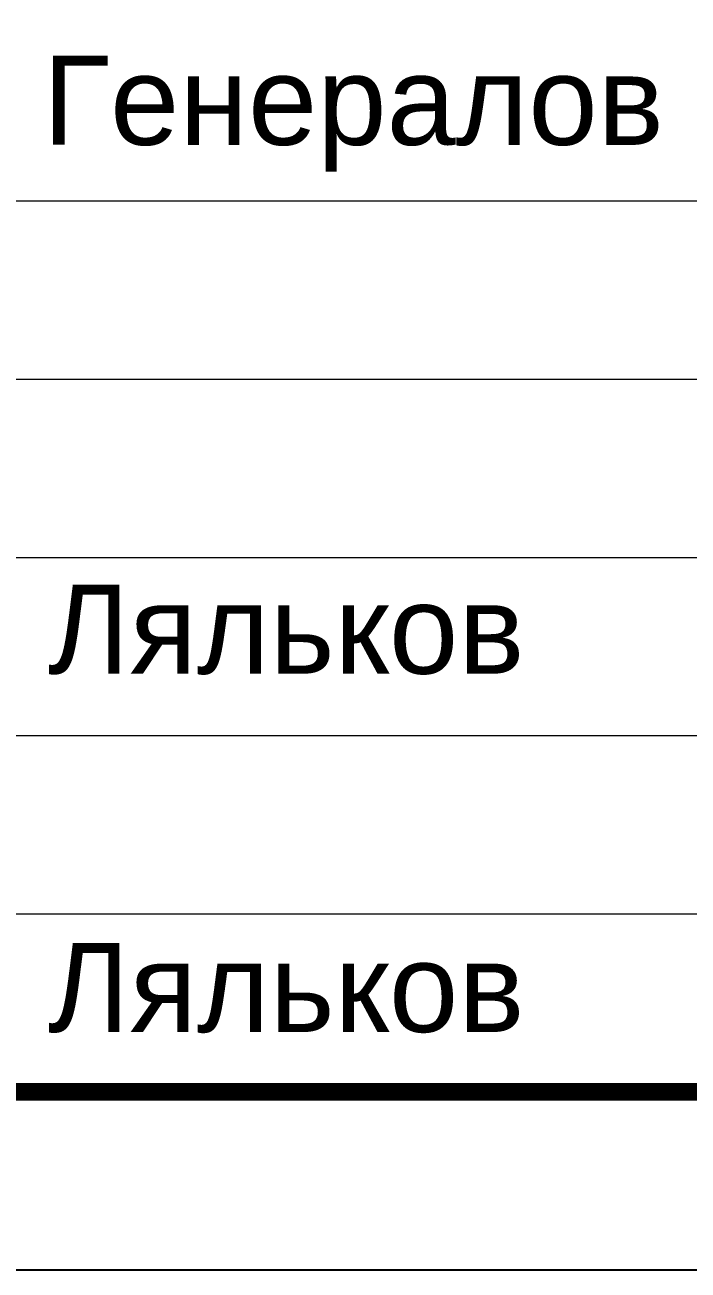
# Model space of a CAD drawing. Header units: metres. Extents: x -1525 to -1043, y -1331 to -1144.
# Drawn here: x -1434.721 to -1432.861, y -1301.404 to -1297.91 of the extents above; entities that cross this region are included whole.
import ezdxf
from ezdxf.enums import TextEntityAlignment as Align

# ---------------------------------------------------------------- set-up
doc = ezdxf.new("R2010")
doc.units = ezdxf.units.M
doc.header["$MEASUREMENT"] = 0
doc.layers.add('ЭО_схема', color=250, linetype='Continuous')
doc.styles.add('Style-Arial', font='arial.ttf')

msp = doc.modelspace()

# ---------------------------------------------------------------- linework, layer by layer
at = {"layer": 'ЭО_схема', "color": 7, "linetype": 'Continuous', "lineweight": 0}
for p, q in [((-1436.78848202, -1298.40414735), (-1430.28848202, -1298.40414735)), ((-1436.78848202, -1298.90414735), (-1430.28848202, -1298.90414735)), ((-1436.78848202, -1299.40414735), (-1430.28848202, -1299.40414735)), ((-1436.78848202, -1299.90414735), (-1430.28848202, -1299.90414735)), ((-1436.78848202, -1300.40414735), (-1430.28848202, -1300.40414735))]:
    msp.add_line(p, q, dxfattribs=at)
at = {"layer": 'ЭО_схема'}
msp.add_lwpolyline([(-1459.83848202, -1301.40414735), (-1459.83848202, -1271.70414735), (-1417.83848202, -1271.70414735), (-1417.83848202, -1301.40414735), (-1459.83848202, -1301.40414735)], dxfattribs=at)
at = {"layer": 'ЭО_схема', "const_width": 0.05}
msp.add_lwpolyline([(-1418.28848202, -1300.90414735), (-1457.78848202, -1300.90414735), (-1457.78848202, -1272.20414735), (-1418.28848202, -1272.20414735), (-1418.28848202, -1300.90414735)], dxfattribs=at)

# ---------------------------------------------------------------- texts
at = {"color": 7, "linetype": 'Continuous', "lineweight": 0, "style": 'Style-Arial'}
msp.add_text('Генералов', height=0.25, dxfattribs=at).set_placement((-1433.79985772, -1297.99682017), align=Align.TOP_CENTER)
at = {"color": 7, "lineweight": 13, "style": 'Style-Arial'}
for p in [(-1434.65624188, -1299.48063196), (-1434.65624188, -1300.48605074)]:
    msp.add_text('Ляльков', height=0.25, dxfattribs=at).set_placement(p, align=Align.TOP_LEFT)

doc.saveas('drawing.dxf')
